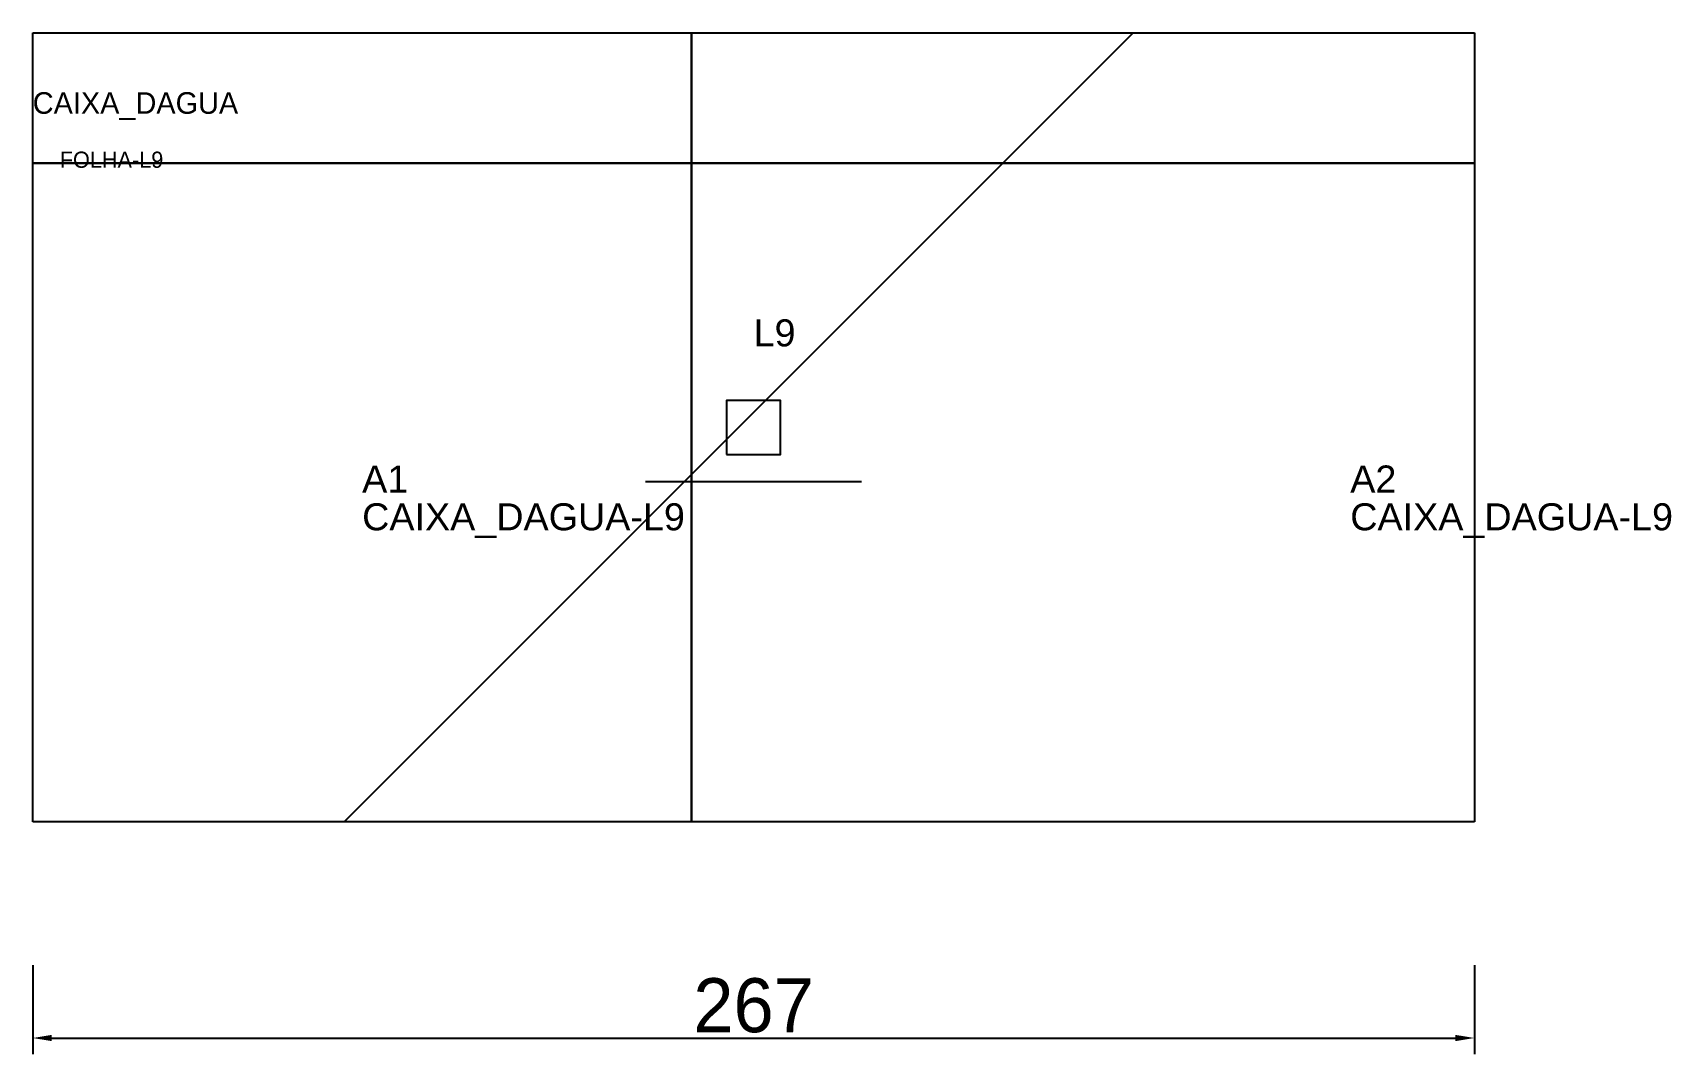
# Model space of a CAD drawing. Header units: metres. Extents: x 222 to 526, y 12 to 202.
import ezdxf

# ---------------------------------------------------------------- set-up
doc = ezdxf.new("R2010")
doc.units = ezdxf.units.M
for name, color, linetype in [('3', 3, 'CONTINUOUS'), ('AUX00', 7, 'CONTINUOUS'), ('COTA', 241, 'CONTINUOUS'), ('FOLHA', 255, 'CONTINUOUS'), ('Hachura', 251, 'CONTINUOUS'), ('NOMENCLATURA', 7, 'CONTINUOUS'), ('Nível', 160, 'CONTINUOUS'), ('Painéis', 200, 'CONTINUOUS'), ('Pilares', 5, 'CONTINUOUS'), ('SARR_2.2x7', 40, 'CONTINUOUS')]:
    doc.layers.add(name, color=color, linetype=linetype)
doc.styles.add('ARIAL', font='Arial.ttf')
doc.styles.add('STR_STANDARD', font='arial.ttf')
doc.dimstyles.new('EZ DXF', dxfattribs={"dimtxt": 10, "dimasz": 3.5, "dimexe": 3, "dimexo": 1.5, "dimgap": 1, "dimtad": 1, "dimdec": 1, "dimdsep": 46, "dimcen": 2.5, "dimazin": 3, "dimtfac": 1, "dimtmove": 0, "dimatfit": 3})

msp = doc.modelspace()

# ---------------------------------------------------------------- hatches: boundary and pattern name
at = {"layer": 'Hachura'}
h = msp.add_hatch(dxfattribs=at)
h.set_pattern_fill('ANSI31', scale=50)
h.paths.add_polyline_path([(222.2, 201.5), (489.19, 201.5), (489.19, 55.38), (222.2, 55.38)])
h = msp.add_hatch(dxfattribs=at)
h.set_pattern_fill('ANSI31', scale=50)
h.paths.add_polyline_path([(222.2, 201.5), (489.19, 201.5), (489.19, 55.38), (222.2, 55.38)])

# ---------------------------------------------------------------- linework, layer by layer
at = {"layer": '3'}
for points in [[(344.2, 55.38), (344.2, 201.5)], [(344.2, 55.38), (344.2, 201.5)], [(222.2, 177.38), (489.19, 177.38)], [(222.2, 177.38), (489.19, 177.38)]]:
    msp.add_lwpolyline(points, close=True, dxfattribs=at)
at = {"layer": 'Painéis', "color": 200}
for p, q in [((222.2, 201.5), (489.19, 201.5)), ((222.2, 55.38), (222.2, 201.5)), ((222.2, 201.5), (489.19, 201.5)), ((222.2, 55.38), (222.2, 201.5)), ((489.19, 201.5), (489.19, 55.38)), ((489.19, 201.5), (489.19, 55.38)), ((489.19, 55.38), (222.2, 55.38)), ((489.19, 55.38), (222.2, 55.38))]:
    msp.add_line(p, q, dxfattribs=at)
at = {"layer": 'Pilares'}
msp.add_lwpolyline([(350.7, 123.44), (360.7, 123.44), (360.7, 133.44), (350.7, 133.44)], close=True, dxfattribs=at)
msp.add_lwpolyline([(350.7, 123.44), (360.7, 123.44), (360.7, 133.44), (350.7, 133.44)], close=True, dxfattribs=at)
at = {"layer": 'SARR_2.2x7'}
msp.add_line((335.7, 118.44), (375.7, 118.44), dxfattribs=at)
msp.add_line((335.7, 118.44), (375.7, 118.44), dxfattribs=at)

# ---------------------------------------------------------------- texts
at = {"layer": '3', "style": 'STR_STANDARD'}
for s, p in [('A1', (283.2, 116.38)), ('A1', (283.2, 116.38)), ('A2', (466.2, 116.38)), ('A2', (466.2, 116.38))]:
    msp.add_text(s, height=5, dxfattribs=at).set_placement(p)
at = {"layer": 'AUX00', "style": 'STR_STANDARD'}
for p in [(283.2, 109.38), (283.2, 109.38), (466.2, 109.38), (466.2, 109.38)]:
    msp.add_text('CAIXA_DAGUA-L9', height=5, dxfattribs=at).set_placement(p)
at = {"layer": 'FOLHA'}
msp.add_text('FOLHA-L9', height=3, dxfattribs=at).set_placement((227.2, 176.5))
msp.add_text('FOLHA-L9', height=3, dxfattribs=at).set_placement((227.2, 176.5))
at = {"layer": 'NOMENCLATURA', "insert": (355.7, 148.44), "char_height": 5, "attachment_point": 1, "style": 'ARIAL'}
msp.add_mtext('L9', dxfattribs=at)
msp.add_mtext('L9', dxfattribs=at)
at = {"layer": 'Nível'}
msp.add_text('CAIXA_DAGUA', height=4, dxfattribs=at).set_placement((222.2, 186.5))
msp.add_text('CAIXA_DAGUA', height=4, dxfattribs=at).set_placement((222.2, 186.5))

# ---------------------------------------------------------------- dimensions: what is measured, and where the dimension line sits
at = {"layer": 'COTA'}
msp.add_linear_dim(base=(222.2, 15.38), p1=(222.2, 30.38), p2=(489.19, 30.38), dimstyle='EZ DXF', dxfattribs=at).render()
msp.add_linear_dim(base=(222.2, 15.38), p1=(222.2, 30.38), p2=(489.19, 30.38), dimstyle='EZ DXF', dxfattribs=at).render()

doc.saveas('drawing.dxf')
